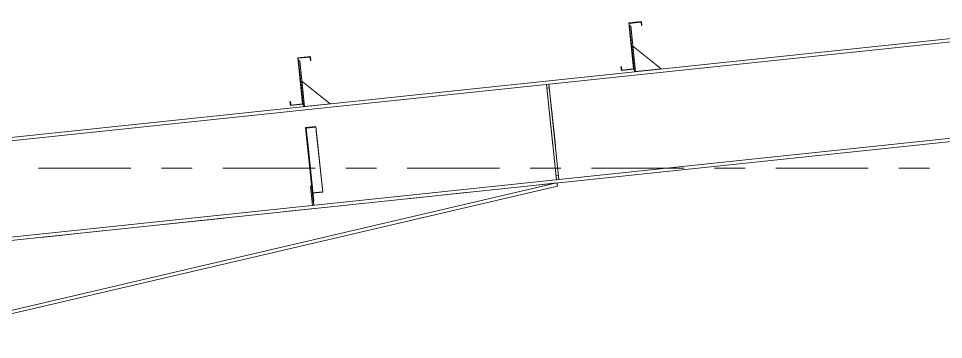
# Model space of a CAD drawing. Header units: millimetres. Extents: x -79 to 743, y -408 to 166.
# Drawn here: x 139.11 to 169.21, y -107.49 to -97.04 of the extents above; entities that cross this region are included whole.
import ezdxf

# ---------------------------------------------------------------- set-up
doc = ezdxf.new("R2010")
doc.units = ezdxf.units.MM
for name, pattern in [('XKITLINE00', [0]), ('XKITLINE02', [4, 2, -2]), ('XKITLINE03', [6, 3, -1, 1, -1])]:
    doc.linetypes.add(name, pattern=pattern)
doc.layers.add('Part', color=2, linetype='Continuous', lineweight=0)
doc.layers.add('S-grid', color=1, linetype='Continuous', lineweight=0)

# ---------------------------------------------------------------- blocks, each defined once
blk = doc.blocks.new('*A350')
at = {"layer": 'Part'}
blk.add_hatch(color=3, dxfattribs=at).paths.add_polyline_path([(148.196, -98.323), (148.61, -98.279), (148.623, -98.404), (148.608, -98.405), (148.597, -98.296), (148.212, -98.337), (148.37, -99.83), (147.955, -99.874), (147.942, -99.749), (147.957, -99.748), (147.969, -99.857), (148.353, -99.817)], flags=17)
blk = doc.blocks.new('*A352')
at = {"layer": 'Part'}
blk.add_hatch(color=3, dxfattribs=at).paths.add_polyline_path([(158.969, -97.187), (159.384, -97.143), (159.397, -97.267), (159.382, -97.269), (159.37, -97.16), (158.986, -97.2), (159.143, -98.694), (158.729, -98.737), (158.716, -98.613), (158.731, -98.611), (158.742, -98.721), (159.127, -98.68)], flags=17)
blk = doc.blocks.new('*A400')
at = {"layer": 'Part'}
blk.add_hatch(color=3, dxfattribs=at).paths.add_polyline_path([(148.45, -100.592), (148.781, -100.557), (148.784, -100.578), (148.469, -100.611), (148.511, -101.01), (148.494, -101.012)], flags=17)
blk = doc.blocks.new('*A404')
at = {"layer": 'Part'}
blk.add_hatch(color=3, dxfattribs=at).paths.add_polyline_path([(148.196, -98.323), (148.61, -98.279), (148.623, -98.404), (148.608, -98.405), (148.597, -98.296), (148.212, -98.337), (148.37, -99.83), (147.955, -99.874), (147.942, -99.749), (147.957, -99.748), (147.969, -99.857), (148.353, -99.817)], flags=17)
blk = doc.blocks.new('*A405')
at = {"layer": 'Part'}
blk.add_hatch(color=3, dxfattribs=at).paths.add_polyline_path([(158.969, -97.187), (159.384, -97.143), (159.397, -97.267), (159.382, -97.269), (159.37, -97.16), (158.986, -97.2), (159.143, -98.694), (158.729, -98.737), (158.716, -98.613), (158.731, -98.611), (158.742, -98.721), (159.127, -98.68)], flags=17)
blk = doc.blocks.new('*A1522')
at = {"layer": 'S-grid', "color": 1, "linetype": 'XKITLINE03', "lineweight": 0}
blk.add_line((-22.239, -101.912), (557.525, -101.912), dxfattribs=at)
blk = doc.blocks.new('*A1573')
at = {"layer": 'Part', "color": 2, "linetype": 'XKITLINE00', "lineweight": 0}
for p, q in [((148.196, -98.323), (148.61, -98.279)), ((148.353, -99.817), (148.196, -98.323)), ((148.597, -98.296), (148.212, -98.337)), ((148.212, -98.337), (148.37, -99.83)), ((148.608, -98.405), (148.597, -98.296)), ((148.623, -98.404), (148.608, -98.405)), ((148.61, -98.279), (148.623, -98.404)), ((147.942, -99.749), (147.957, -99.748)), ((147.955, -99.874), (147.942, -99.749)), ((148.37, -99.83), (147.955, -99.874)), ((147.957, -99.748), (147.969, -99.857)), ((147.969, -99.857), (148.353, -99.817))]:
    blk.add_line(p, q, dxfattribs=at)
blk = doc.blocks.new('*A1575')
at = {"layer": 'Part', "color": 2, "linetype": 'XKITLINE00', "lineweight": 0}
for p, q in [((158.969, -97.187), (159.384, -97.143)), ((159.127, -98.68), (158.969, -97.187)), ((159.37, -97.16), (158.986, -97.2)), ((158.986, -97.2), (159.143, -98.694)), ((159.382, -97.269), (159.37, -97.16)), ((159.384, -97.143), (159.397, -97.267)), ((159.397, -97.267), (159.382, -97.269)), ((158.716, -98.613), (158.731, -98.611)), ((158.729, -98.737), (158.716, -98.613)), ((159.143, -98.694), (158.729, -98.737)), ((158.731, -98.611), (158.742, -98.721)), ((158.742, -98.721), (159.127, -98.68))]:
    blk.add_line(p, q, dxfattribs=at)
blk = doc.blocks.new('*A1672')
at = {"layer": 'Part', "color": 2, "linetype": 'XKITLINE00', "lineweight": 0}
for p, q in [((226.879, -91.633), (127.597, -102.105)), ((226.891, -91.74), (127.732, -102.199)), ((224.132, -95.165), (138.275, -104.221)), ((224.143, -95.273), (138.286, -104.329))]:
    blk.add_line(p, q, dxfattribs=at)
blk = doc.blocks.new('*A1774')
at = {"layer": 'Part', "color": 7, "linetype": 'XKITLINE02', "lineweight": 0}
for p, q in [((131.887, -105.004), (156.625, -102.395)), ((135.298, -107.488), (131.864, -105.088))]:
    blk.add_line(p, q, dxfattribs=at)
at = {"layer": 'Part', "color": 2, "linetype": 'XKITLINE00', "lineweight": 0}
for p, q in [((156.625, -102.395), (135.179, -107.404)), ((156.65, -102.5), (135.298, -107.488)), ((156.625, -102.395), (156.65, -102.5)), ((131.887, -105.004), (131.864, -105.088))]:
    blk.add_line(p, q, dxfattribs=at)
blk = doc.blocks.new('*A1775')
at = {"layer": 'Part', "color": 2, "linetype": 'XKITLINE00', "lineweight": 0}
for p, q in [((159.036, -97.28), (158.995, -97.285)), ((159.193, -98.772), (159.036, -97.28)), ((159.143, -98.694), (159.152, -98.776))]:
    blk.add_line(p, q, dxfattribs=at)
at = {"layer": 'Part', "color": 7, "linetype": 'XKITLINE02', "lineweight": 0}
for p, q in [((158.995, -97.285), (159.143, -98.694)), ((159.152, -98.776), (159.193, -98.772))]:
    blk.add_line(p, q, dxfattribs=at)
blk = doc.blocks.new('*A1776')
at = {"layer": 'Part', "color": 2, "linetype": 'XKITLINE00', "lineweight": 0}
blk.add_line((160.022, -98.685), (159.106, -97.943), dxfattribs=at)
at = {"layer": 'Part', "color": 7, "linetype": 'XKITLINE02', "lineweight": 0}
for p, q in [((159.106, -97.943), (159.193, -98.772)), ((159.193, -98.772), (160.022, -98.685))]:
    blk.add_line(p, q, dxfattribs=at)
blk = doc.blocks.new('*A1777')
at = {"layer": 'Part', "color": 2, "linetype": 'XKITLINE00', "lineweight": 0}
blk.add_line((149.248, -99.821), (148.332, -99.08), dxfattribs=at)
at = {"layer": 'Part', "color": 7, "linetype": 'XKITLINE02', "lineweight": 0}
for p, q in [((148.332, -99.08), (148.42, -99.908)), ((148.42, -99.908), (149.248, -99.821))]:
    blk.add_line(p, q, dxfattribs=at)
blk = doc.blocks.new('*A1778')
at = {"layer": 'Part', "color": 2, "linetype": 'XKITLINE00', "lineweight": 0}
for p, q in [((148.262, -98.417), (148.221, -98.421)), ((148.42, -99.908), (148.262, -98.417)), ((148.37, -99.83), (148.378, -99.913))]:
    blk.add_line(p, q, dxfattribs=at)
at = {"layer": 'Part', "color": 7, "linetype": 'XKITLINE02', "lineweight": 0}
for p, q in [((148.221, -98.421), (148.37, -99.83)), ((148.378, -99.913), (148.42, -99.908))]:
    blk.add_line(p, q, dxfattribs=at)
blk = doc.blocks.new('*A1779')
at = {"layer": 'Part', "color": 7, "linetype": 'XKITLINE02', "lineweight": 0}
for p, q in [((148.651, -102.498), (148.61, -102.503)), ((148.61, -102.503), (148.675, -103.124)), ((148.717, -103.12), (148.651, -102.498)), ((148.662, -103), (148.703, -102.996)), ((148.675, -103.124), (148.717, -103.12))]:
    blk.add_line(p, q, dxfattribs=at)
blk = doc.blocks.new('*A1780')
at = {"layer": 'Part', "color": 2, "linetype": 'XKITLINE00', "lineweight": 0}
for p, q in [((148.61, -102.503), (148.651, -102.498)), ((148.675, -103.124), (148.61, -102.503)), ((148.678, -102.758), (148.717, -103.12))]:
    blk.add_line(p, q, dxfattribs=at)
at = {"layer": 'Part', "color": 7, "linetype": 'XKITLINE02', "lineweight": 0}
for p, q in [((148.651, -102.498), (148.678, -102.758)), ((148.662, -103), (148.703, -102.996)), ((148.717, -103.12), (148.675, -103.124))]:
    blk.add_line(p, q, dxfattribs=at)
blk = doc.blocks.new('*A1781')
at = {"layer": 'Part', "color": 7, "linetype": 'XKITLINE02', "lineweight": 0}
for p, q in [((148.702, -102.98), (148.45, -100.592)), ((148.718, -102.978), (148.469, -100.611)), ((149.007, -102.697), (148.781, -100.557)), ((148.674, -102.719), (149.006, -102.684)), ((148.692, -102.73), (149.007, -102.697)), ((148.702, -102.98), (148.718, -102.978))]:
    blk.add_line(p, q, dxfattribs=at)
blk = doc.blocks.new('*A1782')
at = {"layer": 'Part', "color": 2, "linetype": 'XKITLINE00', "lineweight": 0}
for p, q in [((148.45, -100.592), (148.781, -100.557)), ((148.494, -101.012), (148.45, -100.592)), ((148.784, -100.578), (148.469, -100.611)), ((148.469, -100.611), (148.511, -101.01)), ((148.781, -100.557), (149.007, -102.697)), ((148.511, -101.01), (148.494, -101.012)), ((148.494, -101.012), (148.678, -102.758)), ((148.718, -102.978), (148.511, -101.01)), ((148.692, -102.73), (149.007, -102.697)), ((148.702, -102.98), (148.718, -102.978))]:
    blk.add_line(p, q, dxfattribs=at)
at = {"layer": 'Part', "color": 7, "linetype": 'XKITLINE02', "lineweight": 0}
for p, q in [((148.674, -102.719), (149.006, -102.684)), ((148.678, -102.758), (148.702, -102.98))]:
    blk.add_line(p, q, dxfattribs=at)
blk = doc.blocks.new('*A1783')
at = {"layer": 'Part', "color": 7, "linetype": 'XKITLINE02', "lineweight": 0}
for p, q in [((156.37, -99.179), (156.287, -99.188)), ((156.3, -99.312), (156.383, -99.303)), ((156.601, -102.163), (156.684, -102.154)), ((156.697, -102.278), (156.614, -102.287))]:
    blk.add_line(p, q, dxfattribs=at)
at = {"layer": 'Part', "color": 2, "linetype": 'XKITLINE00', "lineweight": 0}
for p, q in [((156.287, -99.188), (156.614, -102.287)), ((156.697, -102.278), (156.37, -99.179))]:
    blk.add_line(p, q, dxfattribs=at)
blk = doc.blocks.new('*A1784')
at = {"layer": 'Part', "color": 7, "linetype": 'XKITLINE02', "lineweight": 0}
for p, q in [((156.287, -99.188), (156.37, -99.179)), ((156.287, -99.188), (156.614, -102.287)), ((156.3, -99.312), (156.383, -99.303)), ((156.37, -99.179), (156.697, -102.278)), ((156.601, -102.163), (156.684, -102.154)), ((156.614, -102.287), (156.697, -102.278))]:
    blk.add_line(p, q, dxfattribs=at)
blk = doc.blocks.new('*A1793')
at = {"layer": 'Part', "color": 2, "linetype": 'XKITLINE00', "lineweight": 0}
for p, q in [((148.196, -98.323), (148.61, -98.279)), ((148.353, -99.817), (148.196, -98.323)), ((148.597, -98.296), (148.212, -98.337)), ((148.212, -98.337), (148.37, -99.83)), ((148.608, -98.405), (148.597, -98.296)), ((148.623, -98.404), (148.608, -98.405)), ((148.61, -98.279), (148.623, -98.404)), ((147.942, -99.749), (147.957, -99.748)), ((147.955, -99.874), (147.942, -99.749)), ((148.37, -99.83), (147.955, -99.874)), ((147.957, -99.748), (147.969, -99.857)), ((147.969, -99.857), (148.353, -99.817))]:
    blk.add_line(p, q, dxfattribs=at)
blk = doc.blocks.new('*A1794')
at = {"layer": 'Part', "color": 2, "linetype": 'XKITLINE00', "lineweight": 0}
for p, q in [((158.969, -97.187), (159.384, -97.143)), ((159.127, -98.68), (158.969, -97.187)), ((159.37, -97.16), (158.986, -97.2)), ((158.986, -97.2), (159.143, -98.694)), ((159.382, -97.269), (159.37, -97.16)), ((159.384, -97.143), (159.397, -97.267)), ((159.397, -97.267), (159.382, -97.269)), ((158.716, -98.613), (158.731, -98.611)), ((158.729, -98.737), (158.716, -98.613)), ((159.143, -98.694), (158.729, -98.737)), ((158.731, -98.611), (158.742, -98.721)), ((158.742, -98.721), (159.127, -98.68))]:
    blk.add_line(p, q, dxfattribs=at)

msp = doc.modelspace()

# ---------------------------------------------------------------- block references
at = {"lineweight": 0}
for name in ['*A1672', '*A352', '*A405', '*A1575', '*A1794', '*A1775', '*A1776', '*A350', '*A404', '*A1573', '*A1793', '*A1778', '*A1777', '*A1783', '*A1784', '*A1522', '*A400', '*A1781', '*A1782', '*A1774', '*A1779', '*A1780']:
    msp.add_blockref(name, (0, 0), dxfattribs=at)

doc.saveas('drawing.dxf')
